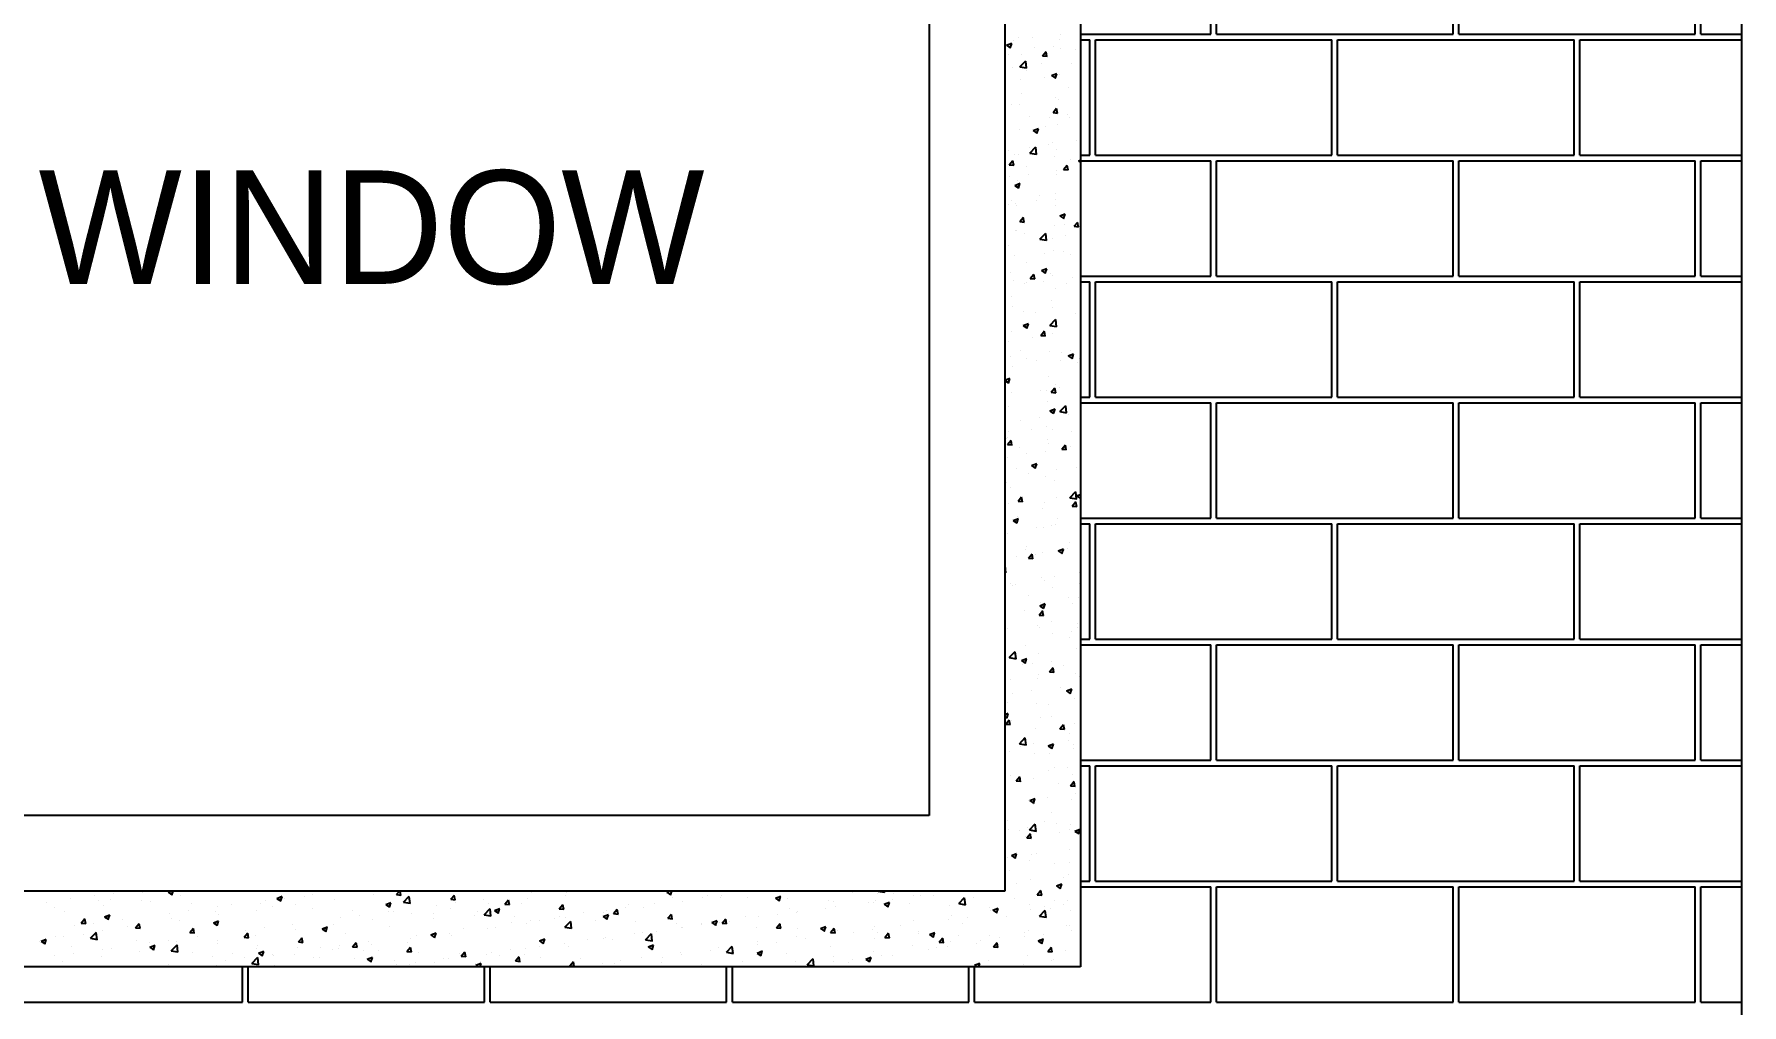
# Model space of a CAD drawing. Header units: metres. Extents: x 3396 to 3562, y 2179 to 2331.
# Drawn here: x 3520.826 to 3525.771, y 2235.211 to 2238.023 of the extents above; entities that cross this region are included whole.
import ezdxf

# ---------------------------------------------------------------- set-up
doc = ezdxf.new("R2010")
doc.units = ezdxf.units.M
doc.styles.add('Romantic', font='GOTHIC.TTF')

# ---------------------------------------------------------------- blocks, each defined once
blk = doc.blocks.new('A$C70167D43')
at = {"color": 0}
for p, q in [((75.77, -86.4), (75.77, 228.59)), ((-14.85, 170.31), (-14.85, 2.83)), ((-5.54, 170.31), (-5.54, -6.47)), ((-24.15, 161.01), (-24.15, 12.14)), ((-24.15, 12.14), (-154.41, 12.14)), ((-14.85, 2.83), (-163.72, 2.83)), ((-5.54, -6.47), (-173.02, -6.47))]:
    blk.add_line(p, q, dxfattribs=at)
at = {"color": 4}
for p, q in [((10.48, 108.29), (10.48, 122.48)), ((11.18, 108.29), (11.18, 122.48)), ((40.25, 108.29), (40.25, 122.48)), ((40.95, 108.29), (40.95, 122.48)), ((70.03, 108.29), (70.03, 122.48)), ((70.72, 108.29), (70.72, 122.48)), ((-5.54, 108.29), (10.48, 108.29)), ((-5.54, 107.59), (-4.41, 107.59)), ((-4.41, 93.4), (-4.41, 107.59)), ((-3.71, 107.59), (25.36, 107.59)), ((-3.71, 93.4), (-3.71, 107.59)), ((11.18, 108.29), (40.25, 108.29)), ((25.36, 93.4), (25.36, 107.59)), ((26.06, 107.59), (55.14, 107.59)), ((26.06, 93.4), (26.06, 107.59)), ((40.95, 108.29), (70.03, 108.29)), ((55.14, 93.4), (55.14, 107.59)), ((55.84, 107.59), (75.77, 107.59)), ((55.84, 93.4), (55.84, 107.59)), ((70.72, 108.29), (75.77, 108.29)), ((-5.54, 93.4), (-4.41, 93.4)), ((-5.54, 92.7), (10.48, 92.7)), ((-3.71, 93.4), (25.36, 93.4)), ((10.48, 78.51), (10.48, 92.7)), ((11.18, 92.7), (40.25, 92.7)), ((11.18, 78.51), (11.18, 92.7)), ((26.06, 93.4), (55.14, 93.4)), ((40.25, 78.51), (40.25, 92.7)), ((40.95, 92.7), (70.03, 92.7)), ((40.95, 78.51), (40.95, 92.7)), ((55.84, 93.4), (75.77, 93.4)), ((70.03, 78.51), (70.03, 92.7)), ((70.72, 92.7), (75.77, 92.7)), ((70.72, 78.51), (70.72, 92.7)), ((-5.54, 78.51), (10.48, 78.51)), ((-5.54, 77.82), (-4.41, 77.82)), ((-4.41, 63.63), (-4.41, 77.82)), ((-3.71, 77.82), (25.36, 77.82)), ((-3.71, 63.63), (-3.71, 77.82)), ((11.18, 78.51), (40.25, 78.51)), ((25.36, 63.63), (25.36, 77.82)), ((26.06, 77.82), (55.14, 77.82)), ((26.06, 63.63), (26.06, 77.82)), ((40.95, 78.51), (70.03, 78.51)), ((55.14, 63.63), (55.14, 77.82)), ((55.84, 77.82), (75.77, 77.82)), ((55.84, 63.63), (55.84, 77.82)), ((70.72, 78.51), (75.77, 78.51)), ((-5.54, 63.63), (-4.41, 63.63)), ((-3.71, 63.63), (25.36, 63.63)), ((26.06, 63.63), (55.14, 63.63)), ((55.84, 63.63), (75.77, 63.63)), ((-5.54, 62.93), (10.48, 62.93)), ((10.48, 48.74), (10.48, 62.93)), ((11.18, 62.93), (40.25, 62.93)), ((11.18, 48.74), (11.18, 62.93)), ((40.25, 48.74), (40.25, 62.93)), ((40.95, 62.93), (70.03, 62.93)), ((40.95, 48.74), (40.95, 62.93)), ((70.03, 48.74), (70.03, 62.93)), ((70.72, 62.93), (75.77, 62.93)), ((70.72, 48.74), (70.72, 62.93)), ((-5.54, 48.74), (10.48, 48.74)), ((11.18, 48.74), (40.25, 48.74)), ((40.95, 48.74), (70.03, 48.74)), ((70.72, 48.74), (75.77, 48.74)), ((-5.54, 48.04), (-4.41, 48.04)), ((-4.41, 33.85), (-4.41, 48.04)), ((-3.71, 48.04), (25.36, 48.04)), ((-3.71, 33.85), (-3.71, 48.04)), ((25.36, 33.85), (25.36, 48.04)), ((26.06, 48.04), (55.14, 48.04)), ((26.06, 33.85), (26.06, 48.04)), ((55.14, 33.85), (55.14, 48.04)), ((55.84, 48.04), (75.77, 48.04)), ((55.84, 33.85), (55.84, 48.04)), ((-5.54, 33.85), (-4.41, 33.85)), ((-3.71, 33.85), (25.36, 33.85)), ((26.06, 33.85), (55.14, 33.85)), ((55.84, 33.85), (75.77, 33.85)), ((-5.54, 33.15), (10.48, 33.15)), ((10.48, 18.96), (10.48, 33.15)), ((11.18, 18.96), (11.18, 33.15)), ((11.18, 33.15), (40.25, 33.15)), ((40.25, 18.96), (40.25, 33.15)), ((40.95, 18.96), (40.95, 33.15)), ((40.95, 33.15), (70.03, 33.15)), ((70.03, 18.96), (70.03, 33.15)), ((70.72, 18.96), (70.72, 33.15)), ((70.72, 33.15), (75.77, 33.15)), ((-5.54, 18.96), (10.48, 18.96)), ((11.18, 18.96), (40.25, 18.96)), ((40.95, 18.96), (70.03, 18.96)), ((70.72, 18.96), (75.77, 18.96)), ((-5.54, 18.27), (-4.41, 18.27)), ((-4.41, 4.08), (-4.41, 18.27)), ((-3.71, 18.27), (25.36, 18.27)), ((-3.71, 4.08), (-3.71, 18.27)), ((25.36, 4.08), (25.36, 18.27)), ((26.06, 18.27), (55.14, 18.27)), ((26.06, 4.08), (26.06, 18.27)), ((55.14, 4.08), (55.14, 18.27)), ((55.84, 18.27), (75.77, 18.27)), ((55.84, 4.08), (55.84, 18.27)), ((-5.54, 4.08), (-4.41, 4.08)), ((-5.54, 3.38), (10.48, 3.38)), ((-3.71, 4.08), (25.36, 4.08)), ((10.48, -10.81), (10.48, 3.38)), ((11.18, 3.38), (40.25, 3.38)), ((11.18, -10.81), (11.18, 3.38)), ((26.06, 4.08), (55.14, 4.08)), ((40.25, -10.81), (40.25, 3.38)), ((40.95, 3.38), (70.03, 3.38)), ((40.95, -10.81), (40.95, 3.38)), ((55.84, 4.08), (75.77, 4.08)), ((70.03, -10.81), (70.03, 3.38)), ((70.72, 3.38), (75.77, 3.38)), ((70.72, -10.81), (70.72, 3.38)), ((-108.62, -10.81), (-108.62, -6.47)), ((-107.92, -10.81), (-107.92, -6.47)), ((-78.85, -10.81), (-78.85, -6.47)), ((-78.15, -10.81), (-78.15, -6.47)), ((-49.07, -10.81), (-49.07, -6.47)), ((-48.37, -10.81), (-48.37, -6.47)), ((-19.3, -10.81), (-19.3, -6.47)), ((-18.6, -10.81), (-18.6, -6.47)), ((-137.7, -10.81), (-108.62, -10.81)), ((-107.92, -10.81), (-78.85, -10.81)), ((-78.15, -10.81), (-49.07, -10.81)), ((-48.37, -10.81), (-19.3, -10.81)), ((-18.6, -10.81), (10.48, -10.81)), ((11.18, -10.81), (40.25, -10.81)), ((40.95, -10.81), (70.03, -10.81)), ((70.72, -10.81), (75.77, -10.81))]:
    blk.add_line(p, q, dxfattribs=at)
at = {"color": 2}
for p, q in [((-14.67, 106.92), (-14.01, 107.17)), ((-14.21, 106.56), (-14.02, 107.13)), ((-13.82, 107.52), (-13.82, 107.52)), ((-13.15, 107.88), (-13.15, 107.88)), ((-11.49, 107.82), (-11.49, 107.82)), ((-8.18, 107.67), (-8.18, 107.67)), ((-7.97, 108.29), (-7.97, 108.29)), ((-14.67, 106.92), (-14.2, 106.61)), ((-14.37, 105.81), (-14.37, 105.81)), ((-13.02, 104.25), (-12.29, 105.01)), ((-12.78, 105.81), (-12.78, 105.81)), ((-11.19, 106.63), (-11.19, 106.63)), ((-10.23, 105.63), (-9.78, 106.17)), ((-10.23, 105.63), (-9.67, 105.58)), ((-9.68, 105.54), (-9.78, 106.12)), ((-8.94, 106.75), (-8.94, 106.75)), ((-8, 106.46), (-8, 106.46)), ((-6.22, 106.42), (-6.22, 106.42)), ((-13.94, 104.15), (-13.94, 104.15)), ((-13.02, 104.25), (-12.19, 104.13)), ((-12.2, 104.09), (-12.3, 104.97)), ((-12.14, 103.77), (-12.14, 103.77)), ((-10.41, 104.62), (-10.41, 104.62)), ((-10.03, 102.94), (-10.03, 102.94)), ((-9.11, 103.18), (-8.46, 103.43)), ((-9.11, 103.18), (-8.65, 102.86)), ((-8.66, 102.82), (-8.47, 103.38)), ((-8.11, 103.36), (-8.11, 103.36)), ((-6.71, 104.7), (-6.71, 104.7)), ((-12.89, 102.71), (-12.89, 102.71)), ((-12.86, 100.95), (-12.86, 100.95)), ((-6.99, 101.72), (-6.99, 101.72)), ((-14.01, 99.58), (-14.01, 99.58)), ((-13, 99.61), (-13, 99.61)), ((-8.93, 98.63), (-8.49, 99.17)), ((-8.59, 100.51), (-8.59, 100.51)), ((-8.39, 98.54), (-8.49, 99.12)), ((-8.22, 100.27), (-8.22, 100.27)), ((-11.84, 98.19), (-11.84, 98.19)), ((-11.38, 96.43), (-10.72, 96.68)), ((-10.92, 96.07), (-10.73, 96.63)), ((-9.88, 96.94), (-9.88, 96.94)), ((-9.43, 98.05), (-9.43, 98.05)), ((-8.93, 98.63), (-8.38, 98.58)), ((-8.34, 97.17), (-8.34, 97.17)), ((-7.1, 98.36), (-7.1, 98.36)), ((-6.88, 97.98), (-6.88, 97.98)), ((-13.11, 96.51), (-13.11, 96.51)), ((-11.38, 96.43), (-10.91, 96.12)), ((-9.55, 94.69), (-9.55, 94.69)), ((-8.97, 94.96), (-8.97, 94.96)), ((-6.03, 95.15), (-6.03, 95.15)), ((-14.4, 94.03), (-14.4, 94.03)), ((-14.32, 92.22), (-13.87, 92.75)), ((-13.77, 92.12), (-13.88, 92.71)), ((-13.69, 93.46), (-13.69, 93.46)), ((-13.23, 93.42), (-13.23, 93.42)), ((-11.88, 94.38), (-11.88, 94.38)), ((-11.79, 93.65), (-11.06, 94.41)), ((-11.79, 93.65), (-10.96, 93.52)), ((-10.97, 93.49), (-11.07, 94.37)), ((-8.73, 93.25), (-8.73, 93.25)), ((-8.45, 94.07), (-8.45, 94.07)), ((-6.74, 92.92), (-6.74, 92.92)), ((-5.82, 92.68), (-5.54, 92.79)), ((-5.82, 92.68), (-5.54, 92.49)), ((-14.33, 90.71), (-14.33, 90.71)), ((-14.32, 92.22), (-13.76, 92.17)), ((-13.34, 90.32), (-13.34, 90.32)), ((-12.17, 91.99), (-12.17, 91.99)), ((-12, 91.02), (-12, 91.02)), ((-8.56, 90.97), (-8.56, 90.97)), ((-8.48, 91.48), (-8.48, 91.48)), ((-7.64, 91.63), (-7.19, 92.17)), ((-7.64, 91.63), (-7.09, 91.59)), ((-7.09, 91.54), (-7.2, 92.12)), ((-13.64, 89.68), (-12.99, 89.93)), ((-13.64, 89.68), (-13.18, 89.37)), ((-13.18, 89.32), (-13, 89.89)), ((-10.54, 88.49), (-10.54, 88.49)), ((-8.61, 88.73), (-8.61, 88.73)), ((-5.57, 88.28), (-5.57, 88.28)), ((-14.45, 87.35), (-14.45, 87.35)), ((-14.04, 87.8), (-14.04, 87.8)), ((-13.54, 87.45), (-13.54, 87.45)), ((-13.45, 87.22), (-13.45, 87.22)), ((-10.92, 87.81), (-10.92, 87.81)), ((-8.68, 87.88), (-8.68, 87.88)), ((-8.58, 87.24), (-8.58, 87.24)), ((-8.09, 85.94), (-7.43, 86.19)), ((-7.63, 85.58), (-7.44, 86.14)), ((-13.57, 84.12), (-13.57, 84.12)), ((-13.37, 84.14), (-13.37, 84.14)), ((-13.03, 85.22), (-12.58, 85.75)), ((-13.03, 85.22), (-12.47, 85.17)), ((-12.48, 85.12), (-12.59, 85.71)), ((-8.79, 84.78), (-8.79, 84.78)), ((-8.09, 85.94), (-7.62, 85.62)), ((-7.49, 84.92), (-7.49, 84.92)), ((-6.35, 84.64), (-5.9, 85.17)), ((-6.35, 84.64), (-5.8, 84.59)), ((-5.8, 84.54), (-5.91, 85.12)), ((-14.42, 82.25), (-14.42, 82.25)), ((-12.39, 83.76), (-12.39, 83.76)), ((-10.55, 83.05), (-9.83, 83.8)), ((-10.55, 83.05), (-9.72, 82.92)), ((-9.73, 82.88), (-9.84, 83.77)), ((-9, 83.18), (-9, 83.18)), ((-7.42, 83.55), (-7.42, 83.55)), ((-13.68, 81.03), (-13.68, 81.03)), ((-12.19, 80.21), (-12.19, 80.21)), ((-9.94, 81.25), (-9.94, 81.25)), ((-8.9, 81.68), (-8.9, 81.68)), ((-7.61, 81.55), (-7.61, 81.55)), ((-6.77, 81.14), (-6.77, 81.14)), ((-14.2, 79.01), (-14.2, 79.01)), ((-13.79, 77.93), (-13.79, 77.93)), ((-12.24, 77.76), (-12.24, 77.76)), ((-11.74, 78.22), (-11.29, 78.75)), ((-11.74, 78.22), (-11.18, 78.17)), ((-11.19, 78.13), (-11.29, 78.71)), ((-10.35, 79.19), (-9.7, 79.44)), ((-10.35, 79.19), (-9.89, 78.88)), ((-10.06, 77.88), (-10.06, 77.88)), ((-9.89, 78.83), (-9.71, 79.39)), ((-9.24, 78.8), (-9.24, 78.8)), ((-9.02, 78.58), (-9.02, 78.58)), ((-6.54, 78.35), (-6.54, 78.35)), ((-14.07, 76.02), (-14.07, 76.02)), ((-12.39, 77.58), (-12.39, 77.58)), ((-8.64, 76.95), (-8.64, 76.95)), ((-7.27, 77.55), (-7.27, 77.55)), ((-14.84, 73.91), (-14.84, 73.91)), ((-13.91, 74.83), (-13.91, 74.83)), ((-12.51, 74.21), (-12.51, 74.21)), ((-11.09, 74.07), (-11.09, 74.07)), ((-9.13, 75.49), (-9.13, 75.49)), ((-8.98, 74.68), (-8.98, 74.68)), ((-6.12, 73.86), (-6.12, 73.86)), ((-14.02, 71.73), (-14.02, 71.73)), ((-12.61, 72.44), (-11.96, 72.69)), ((-12.61, 72.44), (-12.15, 72.13)), ((-12.16, 72.08), (-11.97, 72.65)), ((-10.44, 71.22), (-10, 71.76)), ((-9.9, 71.13), (-10, 71.71)), ((-9.32, 72.44), (-8.59, 73.2)), ((-9.32, 72.44), (-8.49, 72.31)), ((-9.24, 72.39), (-9.24, 72.39)), ((-9.03, 71.4), (-9.03, 71.4)), ((-8.5, 72.28), (-8.6, 73.16)), ((-5.56, 71.78), (-5.56, 71.78)), ((-14.45, 70.47), (-14.45, 70.47)), ((-12.9, 69.32), (-12.9, 69.32)), ((-11.43, 71.01), (-11.43, 71.01)), ((-10.44, 71.22), (-9.89, 71.17)), ((-6.8, 69.36), (-6.8, 69.36)), ((-14.13, 68.64), (-14.13, 68.64)), ((-13.88, 67.34), (-13.88, 67.34)), ((-12.22, 68.42), (-12.22, 68.42)), ((-10.94, 68.07), (-10.94, 68.07)), ((-9.36, 69.29), (-9.36, 69.29)), ((-8, 68.11), (-8, 68.11)), ((-7.93, 69.11), (-7.93, 69.11)), ((-7.06, 68.7), (-6.41, 68.95)), ((-7.06, 68.7), (-6.6, 68.38)), ((-6.6, 68.34), (-6.42, 68.9)), ((-5.97, 67.86), (-5.97, 67.86)), ((-5.67, 68.42), (-5.67, 68.42)), ((-14.85, 65.71), (-14.23, 65.94)), ((-14.85, 65.67), (-14.41, 65.38)), ((-14.42, 65.34), (-14.23, 65.9)), ((-14.25, 65.54), (-14.25, 65.54)), ((-9.47, 66.19), (-9.47, 66.19)), ((-8.67, 65.17), (-8.67, 65.17)), ((-14.75, 64.59), (-14.75, 64.59)), ((-14.09, 64.24), (-14.09, 64.24)), ((-10.45, 64.44), (-10.45, 64.44)), ((-9.78, 64.38), (-9.78, 64.38)), ((-9.58, 63.1), (-9.58, 63.1)), ((-9.15, 64.22), (-8.7, 64.76)), ((-9.15, 64.22), (-8.6, 64.17)), ((-8.6, 64.13), (-8.71, 64.71)), ((-8.12, 64.75), (-8.12, 64.75)), ((-14.36, 62.44), (-14.36, 62.44)), ((-10.57, 61.08), (-10.57, 61.08)), ((-9.32, 61.95), (-8.67, 62.2)), ((-9.32, 61.95), (-8.86, 61.64)), ((-8.87, 61.59), (-8.68, 62.15)), ((-8.08, 61.84), (-7.36, 62.59)), ((-8.08, 61.84), (-7.26, 61.71)), ((-7.27, 61.67), (-7.37, 62.56)), ((-7.05, 61.54), (-7.05, 61.54)), ((-14.47, 59.34), (-14.47, 59.34)), ((-12.9, 60.77), (-12.9, 60.77)), ((-11.59, 59.62), (-11.59, 59.62)), ((-9.7, 60), (-9.7, 60)), ((-9.05, 59.62), (-9.05, 59.62)), ((-6.63, 59.41), (-6.63, 59.41)), ((-14.6, 58.58), (-14.6, 58.58)), ((-14.54, 57.81), (-14.09, 58.34)), ((-14.54, 57.81), (-13.98, 57.76)), ((-14.48, 58.68), (-14.48, 58.68)), ((-13.99, 57.71), (-14.09, 58.3)), ((-13.02, 57.41), (-13.02, 57.41)), ((-9.81, 56.9), (-9.81, 56.9)), ((-9.63, 58.37), (-9.63, 58.37)), ((-9.49, 57.87), (-9.49, 57.87)), ((-7.86, 57.22), (-7.41, 57.76)), ((-7.86, 57.22), (-7.31, 57.18)), ((-7.31, 57.13), (-7.42, 57.71)), ((-6.82, 57.57), (-6.82, 57.57)), ((-14.59, 56.25), (-14.59, 56.25)), ((-13.45, 54.89), (-13.45, 54.89)), ((-12.25, 56.64), (-12.25, 56.64)), ((-11.59, 55.2), (-10.94, 55.45)), ((-11.59, 55.2), (-11.12, 54.89)), ((-11.13, 54.84), (-10.94, 55.41)), ((-8.48, 54.68), (-8.48, 54.68)), ((-6.07, 54.98), (-6.07, 54.98)), ((-14.7, 53.15), (-14.7, 53.15)), ((-11.94, 54.2), (-11.94, 54.2)), ((-9.92, 53.8), (-9.92, 53.8)), ((-8.7, 53.39), (-8.7, 53.39)), ((-14.39, 50.53), (-14.39, 50.53)), ((-14.12, 52.45), (-14.12, 52.45)), ((-13.24, 50.81), (-12.8, 51.34)), ((-13.24, 50.81), (-12.69, 50.76)), ((-12.7, 50.71), (-12.8, 51.3)), ((-10.03, 50.71), (-10.03, 50.71)), ((-8.51, 51.31), (-8.51, 51.31)), ((-6.85, 51.23), (-6.13, 51.99)), ((-6.85, 51.23), (-6.02, 51.11)), ((-6.57, 50.22), (-6.12, 50.76)), ((-6.18, 51.61), (-6.18, 51.61)), ((-6.03, 51.07), (-6.13, 51.95)), ((-6.02, 50.13), (-6.13, 50.71)), ((-6.03, 51.46), (-5.54, 51.64)), ((-6.03, 51.46), (-5.57, 51.14)), ((-5.58, 51.1), (-5.54, 51.21)), ((-14.81, 50.05), (-14.81, 50.05)), ((-13.85, 48.45), (-13.2, 48.7)), ((-13.85, 48.45), (-13.39, 48.14)), ((-13.4, 48.1), (-13.21, 48.66)), ((-13.3, 48.89), (-13.3, 48.89)), ((-10.29, 49.93), (-10.29, 49.93)), ((-8.33, 48.68), (-8.33, 48.68)), ((-6.57, 50.22), (-6.01, 50.18)), ((-14.51, 46.9), (-14.51, 46.9)), ((-10.96, 47.64), (-10.96, 47.64)), ((-10.15, 47.61), (-10.15, 47.61)), ((-9.08, 47.83), (-9.08, 47.83)), ((-8.63, 47.94), (-8.63, 47.94)), ((-12.28, 44.86), (-12.28, 44.86)), ((-12.14, 45.2), (-12.14, 45.2)), ((-11.95, 43.81), (-11.51, 44.34)), ((-11.41, 43.72), (-11.51, 44.3)), ((-11.08, 44.27), (-11.08, 44.27)), ((-10.26, 44.51), (-10.26, 44.51)), ((-8.3, 44.71), (-7.65, 44.96)), ((-8.3, 44.71), (-7.83, 44.4)), ((-7.84, 44.35), (-7.65, 44.91)), ((-7.56, 44.74), (-7.56, 44.74)), ((-7.17, 44.99), (-7.17, 44.99)), ((-6.85, 45.79), (-6.85, 45.79)), ((-5.56, 45.11), (-5.56, 45.11)), ((-14.85, 42.9), (-14.82, 42.93)), ((-14.85, 42.06), (-14.72, 42.04)), ((-14.73, 42.01), (-14.83, 42.89)), ((-13.41, 43.97), (-13.41, 43.97)), ((-11.95, 43.81), (-11.4, 43.76)), ((-5.67, 42.01), (-5.67, 42.01)), ((-14.15, 40.67), (-14.15, 40.67)), ((-13.95, 40.44), (-13.95, 40.44)), ((-13.53, 40.6), (-13.53, 40.6)), ((-10.37, 41.41), (-10.37, 41.41)), ((-10, 41.07), (-10, 41.07)), ((-8.99, 40.23), (-8.99, 40.23)), ((-8.72, 41.6), (-8.72, 41.6)), ((-5.62, 40.63), (-5.54, 40.71)), ((-5.62, 40.63), (-5.54, 40.62)), ((-11.99, 39.19), (-11.99, 39.19)), ((-10.56, 37.96), (-9.91, 38.21)), ((-10.56, 37.96), (-10.1, 37.65)), ((-10.49, 38.32), (-10.49, 38.32)), ((-10.11, 37.6), (-9.92, 38.16)), ((-7.03, 38.98), (-7.03, 38.98)), ((-6.57, 38.17), (-6.57, 38.17)), ((-5.79, 38.91), (-5.79, 38.91)), ((-12.45, 37.4), (-12.45, 37.4)), ((-10.66, 36.81), (-10.21, 37.35)), ((-10.66, 36.81), (-10.11, 36.76)), ((-10.11, 36.72), (-10.22, 37.3)), ((-9.11, 36.05), (-9.11, 36.05)), ((-5.9, 35.82), (-5.9, 35.82)), ((-14.53, 35.12), (-14.53, 35.12)), ((-10.84, 35.5), (-10.84, 35.5)), ((-10.6, 35.22), (-10.6, 35.22)), ((-9.02, 34.5), (-9.02, 34.5)), ((-6.88, 34.01), (-6.88, 34.01)), ((-6.69, 34.81), (-6.69, 34.81)), ((-5.87, 35.29), (-5.87, 35.29)), ((-14.31, 31.57), (-13.59, 32.32)), ((-14.31, 31.57), (-13.49, 31.44)), ((-13.49, 31.4), (-13.6, 32.29)), ((-12.3, 33.08), (-12.3, 33.08)), ((-10.71, 32.12), (-10.71, 32.12)), ((-6.01, 32.72), (-6.01, 32.72)), ((-5.62, 31.6), (-5.62, 31.6)), ((-12.83, 31.21), (-12.17, 31.46)), ((-12.83, 31.21), (-12.36, 30.9)), ((-12.65, 30.75), (-12.65, 30.75)), ((-12.37, 30.86), (-12.18, 31.42)), ((-11.47, 30.83), (-11.47, 30.83)), ((-10.69, 29.5), (-10.69, 29.5)), ((-9.37, 29.81), (-8.92, 30.35)), ((-9.37, 29.81), (-8.82, 29.76)), ((-9.14, 31.14), (-9.14, 31.14)), ((-8.82, 29.72), (-8.93, 30.3)), ((-8.75, 29.82), (-8.75, 29.82)), ((-7.68, 30.54), (-7.68, 30.54)), ((-6.13, 29.62), (-6.13, 29.62)), ((-14.18, 28.89), (-14.18, 28.89)), ((-11.59, 27.47), (-11.59, 27.47)), ((-10.83, 29.03), (-10.83, 29.03)), ((-8.06, 27.93), (-8.06, 27.93)), ((-7.27, 27.47), (-6.62, 27.72)), ((-7.27, 27.47), (-6.81, 27.16)), ((-6.82, 27.11), (-6.63, 27.67)), ((-5.72, 29.29), (-5.72, 29.29)), ((-14.5, 26.02), (-14.5, 26.02)), ((-13.92, 27.16), (-13.92, 27.16)), ((-10.94, 25.93), (-10.94, 25.93)), ((-9.53, 25.81), (-9.53, 25.81)), ((-6.24, 26.52), (-6.24, 26.52)), ((-14.85, 24.56), (-14.44, 24.72)), ((-14.85, 24.3), (-14.63, 24.15)), ((-14.75, 23.4), (-14.31, 23.93)), ((-14.75, 23.4), (-14.2, 23.35)), ((-14.63, 24.11), (-14.45, 24.67)), ((-14.56, 23.34), (-14.56, 23.34)), ((-14.21, 23.3), (-14.31, 23.89)), ((-14.04, 23.8), (-14.04, 23.8)), ((-10.51, 24.26), (-10.51, 24.26)), ((-9.13, 24.27), (-9.13, 24.27)), ((-8.08, 22.81), (-7.63, 23.35)), ((-7.53, 22.72), (-7.64, 23.3)), ((-6.35, 23.43), (-6.35, 23.43)), ((-13.08, 20.96), (-12.36, 21.72)), ((-12.26, 20.8), (-12.36, 21.68)), ((-12.33, 21.3), (-12.33, 21.3)), ((-11.35, 21.06), (-11.35, 21.06)), ((-11.05, 22.83), (-11.05, 22.83)), ((-8.08, 22.81), (-7.52, 22.76)), ((-7.08, 21.37), (-7.08, 21.37)), ((-6.91, 22.23), (-6.91, 22.23)), ((-14.35, 20.02), (-14.35, 20.02)), ((-13.08, 20.96), (-12.25, 20.84)), ((-12.96, 20.59), (-12.96, 20.59)), ((-11.17, 19.73), (-11.17, 19.73)), ((-9.54, 20.72), (-8.88, 20.97)), ((-9.54, 20.72), (-9.07, 20.41)), ((-9.38, 19.81), (-9.38, 19.81)), ((-9.08, 20.36), (-8.89, 20.92)), ((-6.47, 20.33), (-6.47, 20.33)), ((-6.38, 20.85), (-6.38, 20.85)), ((-14.2, 17.11), (-14.2, 17.11)), ((-13.46, 16.4), (-13.01, 16.93)), ((-12.92, 16.3), (-13.02, 16.89)), ((-9.53, 17.7), (-9.53, 17.7)), ((-8.78, 18.04), (-8.78, 18.04)), ((-7.2, 18), (-7.2, 18)), ((-6.58, 17.23), (-6.58, 17.23)), ((-13.46, 16.4), (-12.91, 16.35)), ((-13.2, 16.33), (-13.2, 16.33)), ((-11.28, 16.64), (-11.28, 16.64)), ((-8.23, 16.12), (-8.23, 16.12)), ((-6.79, 15.81), (-6.34, 16.35)), ((-6.79, 15.81), (-6.23, 15.77)), ((-6.24, 15.72), (-6.35, 16.3)), ((-6.13, 14.8), (-6.13, 14.8)), ((-11.98, 14.03), (-11.98, 14.03)), ((-11.8, 13.97), (-11.15, 14.22)), ((-11.8, 13.97), (-11.34, 13.66)), ((-11.39, 13.54), (-11.39, 13.54)), ((-11.34, 13.61), (-11.16, 14.18)), ((-9.65, 14.33), (-9.65, 14.33)), ((-6.69, 14.13), (-6.69, 14.13)), ((-14.59, 11.56), (-14.59, 11.56)), ((-12.1, 10.66), (-12.1, 10.66)), ((-11.85, 10.36), (-11.12, 11.12)), ((-11.03, 10.19), (-11.13, 11.08)), ((-10.04, 11.36), (-10.04, 11.36)), ((-9.16, 12.49), (-9.16, 12.49)), ((-8.57, 11.13), (-8.57, 11.13)), ((-6.81, 11.04), (-6.81, 11.04)), ((-14.43, 10.36), (-14.43, 10.36)), ((-13.05, 10.32), (-13.05, 10.32)), ((-12.36, 9.51), (-12.36, 9.51)), ((-12.17, 9.4), (-11.72, 9.93)), ((-12.17, 9.4), (-11.62, 9.35)), ((-11.85, 10.36), (-11.02, 10.23)), ((-11.62, 9.31), (-11.73, 9.89)), ((-11.51, 10.44), (-11.51, 10.44)), ((-8.08, 10.11), (-8.08, 10.11)), ((-6.93, 10.44), (-6.93, 10.44)), ((-6.25, 10.23), (-5.59, 10.48)), ((-6.25, 10.23), (-5.78, 9.91)), ((-5.79, 9.87), (-5.6, 10.43)), ((-14.55, 6.99), (-14.55, 6.99)), ((-14.06, 7.23), (-13.41, 7.48)), ((-14.06, 7.23), (-13.6, 6.91)), ((-13.61, 6.87), (-13.42, 7.43)), ((-11.89, 6.63), (-11.89, 6.63)), ((-11.62, 7.34), (-11.62, 7.34)), ((-11.02, 7.46), (-11.02, 7.46)), ((-6.93, 6.42), (-6.93, 6.42)), ((-6.92, 7.94), (-6.92, 7.94)), ((-14.23, 5.33), (-14.23, 5.33)), ((-11.73, 4.25), (-11.73, 4.25)), ((-8.81, 6.26), (-8.81, 6.26)), ((-7.59, 4.56), (-7.59, 4.56)), ((-7.03, 4.84), (-7.03, 4.84)), ((-126.83, 2.25), (-126.83, 2.25)), ((-124.5, 2.56), (-124.5, 2.56)), ((-120.86, 2.67), (-120.86, 2.67)), ((-117.75, 2.69), (-117.38, 2.83)), ((-117.75, 2.69), (-117.28, 2.38)), ((-117.29, 2.34), (-117.13, 2.83)), ((-116.22, 2.34), (-116.22, 2.34)), ((-104.38, 1.95), (-103.72, 2.2)), ((-103.92, 1.59), (-103.73, 2.15)), ((-101.02, 2.2), (-101.02, 2.2)), ((-99.96, 2.44), (-99.96, 2.44)), ((-92.55, 2.44), (-92.55, 2.44)), ((-89.68, 2.41), (-89.32, 2.83)), ((-89.68, 2.41), (-89.12, 2.36)), ((-89.13, 2.31), (-89.22, 2.83)), ((-88.82, 1.47), (-88.1, 2.23)), ((-88, 1.31), (-88.1, 2.19)), ((-83, 1.83), (-82.55, 2.36)), ((-82.45, 1.73), (-82.56, 2.31)), ((-73.07, 2.64), (-73.07, 2.64)), ((-68.85, 2.24), (-68.85, 2.24)), ((-68.74, 2.65), (-68.74, 2.65)), ((-61.41, 2.73), (-61.41, 2.73)), ((-56.45, 2.52), (-56.45, 2.52)), ((-56.44, 2.71), (-56.13, 2.83)), ((-56.44, 2.71), (-55.98, 2.4)), ((-55.99, 2.36), (-55.83, 2.83)), ((-51.48, 2.31), (-51.48, 2.31)), ((-49.73, 2.36), (-49.73, 2.36)), ((-46.21, 2.82), (-46.21, 2.82)), ((-45.02, 2.79), (-45.02, 2.79)), ((-43.07, 1.97), (-42.42, 2.22)), ((-42.62, 1.61), (-42.43, 2.17)), ((-33.57, 2.72), (-33.57, 2.72)), ((-30.51, 2.53), (-30.51, 2.53)), ((-30.45, 2.83), (-29.65, 2.71)), ((-29.65, 2.67), (-29.67, 2.83)), ((-28.61, 2.51), (-28.61, 2.51)), ((-26.04, 2.3), (-26.04, 2.3)), ((-25.2, 2.24), (-25.2, 2.24)), ((-23.64, 2.3), (-23.64, 2.3)), ((-13.47, 3.79), (-13.47, 3.79)), ((-10.88, 2.4), (-10.43, 2.94)), ((-10.88, 2.4), (-10.33, 2.35)), ((-10.33, 2.31), (-10.44, 2.89)), ((-8.51, 3.48), (-7.86, 3.73)), ((-8.51, 3.48), (-8.05, 3.17)), ((-8.05, 3.12), (-7.87, 3.68)), ((-132.7, 1.48), (-132.7, 1.48)), ((-131.71, 0.8), (-131.71, 0.8)), ((-130.53, 0.39), (-130.53, 0.39)), ((-129.8, 1.97), (-129.8, 1.97)), ((-126.28, 1.73), (-126.28, 1.73)), ((-125.76, 1.05), (-125.76, 1.05)), ((-124.83, 1.76), (-124.83, 1.76)), ((-121.06, 1.64), (-121.06, 1.64)), ((-119.86, 1.55), (-119.86, 1.55)), ((-117.54, 0.13), (-117.54, 0.13)), ((-115.22, 0.44), (-115.22, 0.44)), ((-114.9, 1.34), (-114.9, 1.34)), ((-111.88, 0.34), (-111.88, 0.34)), ((-111.69, 0.9), (-111.69, 0.9)), ((-109.93, 1.13), (-109.93, 1.13)), ((-106.86, 0.49), (-106.86, 0.49)), ((-106.45, 1.27), (-106.45, 1.27)), ((-105.82, 1.67), (-105.82, 1.67)), ((-104.96, 0.92), (-104.96, 0.92)), ((-104.38, 1.95), (-103.91, 1.64)), ((-103.49, 1.98), (-103.49, 1.98)), ((-102.03, 1.19), (-102.03, 1.19)), ((-99.99, 0.72), (-99.99, 0.72)), ((-97.25, 1.85), (-97.25, 1.85)), ((-95.03, 0.51), (-95.03, 0.51)), ((-91, 1.2), (-90.35, 1.45)), ((-91, 1.2), (-90.54, 0.89)), ((-90.68, 0.32), (-90.68, 0.32)), ((-90.55, 0.85), (-90.36, 1.41)), ((-90.06, 0.3), (-90.06, 0.3)), ((-88.82, 1.47), (-87.99, 1.34)), ((-87.83, 0.04), (-87.83, 0.04)), ((-85.09, 0.09), (-85.09, 0.09)), ((-84.8, 1.09), (-84.8, 1.09)), ((-83.05, 0.7), (-83.05, 0.7)), ((-83, 1.83), (-82.45, 1.78)), ((-82.47, 1.4), (-82.47, 1.4)), ((-79.7, 0.38), (-79.7, 0.38)), ((-78.95, 1.86), (-78.95, 1.86)), ((-78.89, -0.07), (-78.17, 0.69)), ((-78.35, 1.29), (-78.35, 1.29)), ((-78.07, -0.23), (-78.17, 0.65)), ((-77.63, 0.46), (-76.98, 0.71)), ((-77.63, 0.46), (-77.17, 0.15)), ((-77.18, 0.1), (-76.99, 0.66)), ((-76.33, 1.24), (-75.88, 1.78)), ((-76.33, 1.24), (-75.77, 1.19)), ((-75.78, 1.15), (-75.89, 1.73)), ((-74.28, 1.31), (-74.28, 1.31)), ((-73.52, 1.99), (-73.52, 1.99)), ((-69.65, 0.66), (-69.21, 1.19)), ((-69.65, 0.66), (-69.1, 0.61)), ((-69.11, 0.56), (-69.21, 1.15)), ((-66.62, 0.2), (-66.62, 0.2)), ((-64.16, 0.15), (-64.16, 0.15)), ((-63.79, 0.51), (-63.79, 0.51)), ((-62.98, 0.07), (-62.53, 0.61)), ((-62.98, 0.07), (-62.42, 0.02)), ((-62.43, -0.02), (-62.54, 0.56)), ((-61.46, 0.82), (-61.46, 0.82)), ((-61.2, 1.13), (-61.2, 1.13)), ((-59.33, 0.84), (-59.33, 0.84)), ((-57.94, 1.28), (-57.94, 1.28)), ((-56.31, -0.51), (-55.86, 0.02)), ((-55.77, 2.06), (-55.77, 2.06)), ((-54.55, 1.5), (-54.55, 1.5)), ((-52.06, 2.05), (-52.06, 2.05)), ((-49.85, 2.09), (-49.85, 2.09)), ((-46.51, 2.1), (-46.51, 2.1)), ((-43.07, 1.97), (-42.61, 1.66)), ((-41.55, 1.89), (-41.55, 1.89)), ((-41.36, 0.67), (-41.36, 0.67)), ((-40.45, 0.24), (-40.45, 0.24)), ((-40.35, 0.35), (-40.35, 0.35)), ((-36.93, 0.7), (-36.93, 0.7)), ((-36.58, 1.68), (-36.58, 1.68)), ((-35.94, 1.6), (-35.94, 1.6)), ((-35.65, 0.94), (-35.65, 0.94)), ((-31.61, 1.47), (-31.61, 1.47)), ((-31.05, 1.47), (-31.05, 1.47)), ((-30.82, 1.64), (-30.82, 1.64)), ((-29.7, 1.22), (-29.05, 1.47)), ((-29.7, 1.22), (-29.24, 0.91)), ((-29.24, 0.87), (-29.05, 1.43)), ((-28.72, 1.78), (-28.72, 1.78)), ((-26.64, 1.26), (-26.64, 1.26)), ((-21.68, 1.05), (-21.68, 1.05)), ((-20.54, 1.3), (-19.82, 2.05)), ((-20.54, 1.3), (-19.72, 1.17)), ((-19.72, 1.13), (-19.83, 2.01)), ((-18.67, 2.09), (-18.67, 2.09)), ((-16.71, 0.84), (-16.71, 0.84)), ((-16.62, 0.49), (-16.62, 0.49)), ((-16.33, 0.48), (-15.68, 0.73)), ((-16.33, 0.48), (-15.86, 0.17)), ((-15.92, 0.12), (-15.92, 0.12)), ((-15.87, 0.12), (-15.68, 0.68)), ((-13.71, 1.88), (-13.71, 1.88)), ((-11.85, 1.15), (-11.85, 1.15)), ((-11.74, 0.63), (-11.74, 0.63)), ((-10.61, -0.24), (-9.89, 0.51)), ((-10.04, 0.89), (-10.04, 0.89)), ((-9.79, -0.41), (-9.9, 0.47)), ((-9.19, 0.7), (-9.19, 0.7)), ((-8.74, 1.67), (-8.74, 1.67)), ((-7.71, 1.2), (-7.71, 1.2)), ((-7.15, 1.74), (-7.15, 1.74)), ((-6.78, 0.42), (-6.78, 0.42)), ((-129.27, -1.42), (-129.27, -1.42)), ((-128.43, -1.09), (-127.98, -0.55)), ((-128.43, -1.09), (-127.87, -1.14)), ((-127.88, -1.18), (-127.99, -0.6)), ((-126.94, -1.11), (-126.94, -1.11)), ((-125.87, -2.05), (-125.87, -2.05)), ((-125.57, -0.31), (-124.91, -0.06)), ((-125.57, -0.31), (-125.1, -0.62)), ((-125.11, -0.67), (-124.92, -0.1)), ((-123.42, -0.65), (-123.42, -0.65)), ((-122.73, -1.52), (-122.73, -1.52)), ((-121.75, -1.67), (-121.3, -1.14)), ((-121.75, -1.67), (-121.2, -1.72)), ((-121.21, -1.77), (-121.31, -1.18)), ((-121.17, -1.45), (-121.17, -1.45)), ((-117.3, -0.59), (-117.3, -0.59)), ((-116.34, -0.76), (-116.34, -0.76)), ((-115.08, -2.25), (-114.63, -1.72)), ((-114.53, -2.35), (-114.64, -1.77)), ((-112.19, -1.05), (-111.54, -0.8)), ((-112.19, -1.05), (-111.73, -1.36)), ((-111.74, -1.41), (-111.55, -0.85)), ((-111.56, -0.1), (-111.56, -0.1)), ((-108.26, -2), (-108.26, -2)), ((-105.93, -1.69), (-105.93, -1.69)), ((-102.41, -1.23), (-102.41, -1.23)), ((-102.14, -1.91), (-102.14, -1.91)), ((-98.82, -1.8), (-98.17, -1.55)), ((-98.82, -1.8), (-98.36, -2.11)), ((-98.37, -2.16), (-98.18, -1.59)), ((-97.36, -1.25), (-97.36, -1.25)), ((-96.53, -0.45), (-96.53, -0.45)), ((-94.2, -0.15), (-94.2, -0.15)), ((-92.66, -0.65), (-92.66, -0.65)), ((-90.56, -1.48), (-90.56, -1.48)), ((-85.13, -0.55), (-85.13, -0.55)), ((-81.4, -1.81), (-81.4, -1.81)), ((-80.13, -0.12), (-80.13, -0.12)), ((-78.89, -0.07), (-78.06, -0.2)), ((-78.47, -1.8), (-78.47, -1.8)), ((-77.47, -1.66), (-77.47, -1.66)), ((-75.52, -1.03), (-75.52, -1.03)), ((-75.16, -0.33), (-75.16, -0.33)), ((-73.63, -1.11), (-73.63, -1.11)), ((-73.19, -0.73), (-73.19, -0.73)), ((-72.05, -0.73), (-72.05, -0.73)), ((-70.19, -0.54), (-70.19, -0.54)), ((-69.67, -0.26), (-69.67, -0.26)), ((-68.96, -1.61), (-68.24, -0.85)), ((-68.96, -1.61), (-68.13, -1.74)), ((-68.86, -0.45), (-68.86, -0.45)), ((-68.14, -1.77), (-68.24, -0.89)), ((-65.23, -0.75), (-65.23, -0.75)), ((-64.26, -0.29), (-63.61, -0.04)), ((-64.26, -0.29), (-63.8, -0.6)), ((-63.81, -0.64), (-63.62, -0.08)), ((-60.26, -0.96), (-60.26, -0.96)), ((-56.31, -0.51), (-55.75, -0.56)), ((-55.76, -0.61), (-55.87, -0.02)), ((-55.29, -1.17), (-55.29, -1.17)), ((-54.66, -1.6), (-54.66, -1.6)), ((-54.51, -1.62), (-54.51, -1.62)), ((-52.22, -1.19), (-52.22, -1.19)), ((-52.18, -1.31), (-52.18, -1.31)), ((-50.89, -1.03), (-50.24, -0.78)), ((-50.89, -1.03), (-50.43, -1.34)), ((-50.43, -1.39), (-50.24, -0.83)), ((-50.33, -1.38), (-50.33, -1.38)), ((-49.96, -1), (-49.96, -1)), ((-49.63, -1.09), (-49.18, -0.56)), ((-49.63, -1.09), (-49.08, -1.14)), ((-49.08, -1.19), (-49.19, -0.61)), ((-48.66, -0.84), (-48.66, -0.84)), ((-46.79, -0.26), (-46.79, -0.26)), ((-45.36, -1.59), (-45.36, -1.59)), ((-45.13, -0.31), (-45.13, -0.31)), ((-42.96, -1.68), (-42.51, -1.14)), ((-42.96, -1.68), (-42.4, -1.73)), ((-42.78, -0.07), (-42.78, -0.07)), ((-42.41, -1.77), (-42.52, -1.19)), ((-40.39, -1.8), (-40.39, -1.8)), ((-37.52, -1.78), (-36.87, -1.53)), ((-37.52, -1.78), (-37.05, -2.09)), ((-37.06, -2.14), (-36.87, -1.57)), ((-36.29, -2.26), (-35.84, -1.73)), ((-35.74, -2.36), (-35.84, -1.77)), ((-35.42, -2.01), (-35.42, -2.01)), ((-31.17, -1.89), (-31.17, -1.89)), ((-30.93, -1.46), (-30.93, -1.46)), ((-27.65, -1.43), (-27.65, -1.43)), ((-26.15, -0.8), (-26.15, -0.8)), ((-25.47, -2.09), (-25.47, -2.09)), ((-21.77, -0.65), (-21.77, -0.65)), ((-21.46, -0.2), (-21.46, -0.2)), ((-20.04, -1.16), (-20.04, -1.16)), ((-19.44, -0.35), (-19.44, -0.35)), ((-14.62, -0.23), (-14.62, -0.23)), ((-11.96, -1.95), (-11.96, -1.95)), ((-10.61, -0.24), (-9.79, -0.37)), ((-7.26, -1.35), (-7.26, -1.35)), ((-6.96, -1.34), (-6.96, -1.34)), ((-6.63, -2.01), (-6.63, -2.01)), ((-133.58, -3.38), (-133.58, -3.38)), ((-133.38, -3.31), (-132.73, -3.06)), ((-133.38, -3.31), (-132.92, -3.62)), ((-132.93, -3.67), (-132.74, -3.1)), ((-131.61, -2.78), (-131.61, -2.78)), ((-130.65, -2.7), (-130.65, -2.7)), ((-129.65, -4.03), (-129.65, -4.03)), ((-128.16, -2.45), (-128.16, -2.45)), ((-127.31, -2.97), (-126.58, -2.22)), ((-127.31, -2.97), (-126.48, -3.1)), ((-126.64, -2.99), (-126.64, -2.99)), ((-126.49, -3.14), (-126.59, -2.25)), ((-121.67, -3.2), (-121.67, -3.2)), ((-120.01, -4.05), (-119.36, -3.8)), ((-120.01, -4.05), (-119.55, -4.37)), ((-119.99, -3.54), (-119.99, -3.54)), ((-119.56, -4.41), (-119.37, -3.85)), ((-117.66, -3.23), (-117.66, -3.23)), ((-117.38, -4.51), (-116.65, -3.76)), ((-116.71, -3.41), (-116.71, -3.41)), ((-116.56, -4.68), (-116.66, -3.79)), ((-116.45, -3.85), (-116.45, -3.85)), ((-115.08, -2.25), (-114.52, -2.3)), ((-114.14, -2.77), (-114.14, -2.77)), ((-111.74, -3.62), (-111.74, -3.62)), ((-111.67, -3.2), (-111.67, -3.2)), ((-108.41, -2.84), (-107.96, -2.3)), ((-108.41, -2.84), (-107.85, -2.89)), ((-107.86, -2.93), (-107.97, -2.35)), ((-106.97, -2.6), (-106.97, -2.6)), ((-106.77, -3.83), (-106.77, -3.83)), ((-101.81, -4.04), (-101.81, -4.04)), ((-101.73, -3.42), (-101.28, -2.89)), ((-101.73, -3.42), (-101.18, -3.47)), ((-101.41, -3.35), (-101.41, -3.35)), ((-101.18, -3.52), (-101.29, -2.93)), ((-98.98, -4.12), (-98.98, -4.12)), ((-96.65, -3.82), (-96.65, -3.82)), ((-95.98, -2.42), (-95.98, -2.42)), ((-95.06, -4.01), (-94.61, -3.47)), ((-95.06, -4.01), (-94.5, -4.05)), ((-94.51, -4.1), (-94.62, -3.52)), ((-93.13, -3.35), (-93.13, -3.35)), ((-92.78, -3.75), (-92.78, -3.75)), ((-88.38, -4.59), (-87.94, -4.06)), ((-88.33, -3.53), (-88.33, -3.53)), ((-87.94, -3.05), (-87.94, -3.05)), ((-87.84, -4.68), (-87.94, -4.1)), ((-87.25, -2.58), (-87.25, -2.58)), ((-85.45, -2.54), (-84.8, -2.29)), ((-85.45, -2.54), (-84.99, -2.85)), ((-84.99, -2.9), (-84.81, -2.34)), ((-84.92, -2.27), (-84.92, -2.27)), ((-83.17, -2.4), (-83.17, -2.4)), ((-82.9, -2.6), (-82.9, -2.6)), ((-72.12, -3.93), (-72.12, -3.93)), ((-72.08, -3.29), (-71.43, -3.04)), ((-72.08, -3.29), (-71.62, -3.6)), ((-71.62, -3.65), (-71.43, -3.08)), ((-68.97, -3.55), (-68.97, -3.55)), ((-68.49, -3.99), (-68.49, -3.99)), ((-66.24, -3.16), (-66.24, -3.16)), ((-64.27, -2.95), (-64.27, -2.95)), ((-63.91, -2.85), (-63.91, -2.85)), ((-63.07, -3.06), (-63.07, -3.06)), ((-60.39, -2.39), (-60.39, -2.39)), ((-59.44, -2.25), (-59.44, -2.25)), ((-59.03, -3.15), (-58.31, -2.39)), ((-59.03, -3.15), (-58.2, -3.28)), ((-58.71, -4.03), (-58.05, -3.78)), ((-58.71, -4.03), (-58.24, -4.35)), ((-58.21, -3.31), (-58.31, -2.43)), ((-58.25, -4.39), (-58.06, -3.83)), ((-57.64, -2.13), (-57.64, -2.13)), ((-50.07, -4.1), (-50.07, -4.1)), ((-49.1, -4.69), (-48.38, -3.93)), ((-48.28, -4.85), (-48.38, -3.97)), ((-45.24, -3.4), (-45.24, -3.4)), ((-45.23, -3.74), (-45.23, -3.74)), ((-42.9, -3.43), (-42.9, -3.43)), ((-40.46, -2.75), (-40.46, -2.75)), ((-39.38, -2.97), (-39.38, -2.97)), ((-36.32, -3.95), (-36.32, -3.95)), ((-36.29, -2.26), (-35.73, -2.31)), ((-35.76, -2.15), (-35.76, -2.15)), ((-33.5, -2.2), (-33.5, -2.2)), ((-30.89, -3.02), (-30.89, -3.02)), ((-30.46, -2.22), (-30.46, -2.22)), ((-29.61, -2.85), (-29.16, -2.31)), ((-29.61, -2.85), (-29.06, -2.89)), ((-29.06, -2.94), (-29.17, -2.36)), ((-26.27, -3.9), (-26.27, -3.9)), ((-25.49, -2.43), (-25.49, -2.43)), ((-24.14, -2.52), (-23.49, -2.27)), ((-24.14, -2.52), (-23.68, -2.83)), ((-23.69, -2.88), (-23.5, -2.32)), ((-23.24, -4.13), (-23.24, -4.13)), ((-22.94, -3.43), (-22.49, -2.9)), ((-22.94, -3.43), (-22.38, -3.48)), ((-22.39, -3.52), (-22.5, -2.94)), ((-21.89, -4.02), (-21.89, -4.02)), ((-21.57, -3.3), (-21.57, -3.3)), ((-20.52, -2.64), (-20.52, -2.64)), ((-18.36, -3.55), (-18.36, -3.55)), ((-17.81, -3.2), (-17.81, -3.2)), ((-16.74, -2.6), (-16.74, -2.6)), ((-16.26, -4.01), (-15.82, -3.48)), ((-16.26, -4.01), (-15.71, -4.06)), ((-15.72, -4.11), (-15.82, -3.53)), ((-15.56, -2.85), (-15.56, -2.85)), ((-12.49, -2.78), (-12.49, -2.78)), ((-12.39, -2.27), (-12.39, -2.27)), ((-10.77, -3.27), (-10.12, -3.02)), ((-10.77, -3.27), (-10.31, -3.58)), ((-10.59, -3.06), (-10.59, -3.06)), ((-10.32, -3.63), (-10.13, -3.06)), ((-10.16, -2.47), (-10.16, -2.47)), ((-9.59, -4.6), (-9.14, -4.06)), ((-9.04, -4.69), (-9.15, -4.11)), ((-5.62, -3.27), (-5.62, -3.27)), ((-131.72, -5.09), (-131.72, -5.09)), ((-130.76, -5.8), (-130.76, -5.8)), ((-129.39, -4.78), (-129.39, -4.78)), ((-125.98, -5.15), (-125.98, -5.15)), ((-125.87, -4.31), (-125.87, -4.31)), ((-124.68, -4.24), (-124.68, -4.24)), ((-121.28, -4.55), (-121.28, -4.55)), ((-119.71, -4.45), (-119.71, -4.45)), ((-117.69, -6.14), (-117.69, -6.14)), ((-117.38, -4.51), (-116.55, -4.64)), ((-114.75, -4.66), (-114.75, -4.66)), ((-112.26, -5.21), (-112.26, -5.21)), ((-111.79, -6.3), (-111.79, -6.3)), ((-110.71, -5.67), (-110.71, -5.67)), ((-109.78, -4.87), (-109.78, -4.87)), ((-108.38, -5.36), (-108.38, -5.36)), ((-107.45, -6.05), (-106.72, -5.3)), ((-107.45, -6.05), (-106.62, -6.18)), ((-107.09, -5.7), (-107.09, -5.7)), ((-106.84, -4.28), (-106.84, -4.28)), ((-106.63, -6.22), (-106.73, -5.33)), ((-106.64, -4.8), (-105.99, -4.55)), ((-106.64, -4.8), (-106.18, -5.11)), ((-106.18, -5.16), (-106, -4.59)), ((-104.86, -4.9), (-104.86, -4.9)), ((-104.81, -5.08), (-104.81, -5.08)), ((-102.25, -5), (-102.25, -5)), ((-99.84, -5.29), (-99.84, -5.29)), ((-99.18, -5.39), (-99.18, -5.39)), ((-97.48, -4.35), (-97.48, -4.35)), ((-96.84, -4.25), (-96.84, -4.25)), ((-94.88, -5.5), (-94.88, -5.5)), ((-93.75, -4.46), (-93.75, -4.46)), ((-93.27, -5.54), (-92.62, -5.29)), ((-93.27, -5.54), (-92.8, -5.86)), ((-92.81, -5.9), (-92.62, -5.34)), ((-91.87, -4.46), (-91.87, -4.46)), ((-89.91, -5.71), (-89.91, -5.71)), ((-89.7, -6.25), (-89.7, -6.25)), ((-88.38, -4.59), (-87.83, -4.64)), ((-88.06, -6.15), (-88.06, -6.15)), ((-87.37, -5.94), (-87.37, -5.94)), ((-86.91, -4.67), (-86.91, -4.67)), ((-84.94, -5.92), (-84.94, -5.92)), ((-83.85, -5.48), (-83.85, -5.48)), ((-83.28, -5.5), (-83.28, -5.5)), ((-81.94, -4.88), (-81.94, -4.88)), ((-81.71, -5.17), (-81.26, -4.64)), ((-81.71, -5.17), (-81.15, -5.22)), ((-81.16, -5.27), (-81.27, -4.69)), ((-79.98, -6.13), (-79.98, -6.13)), ((-79.9, -6.29), (-79.24, -6.04)), ((-79.9, -6.29), (-79.63, -6.47)), ((-79.38, -6.47), (-79.25, -6.08)), ((-79.35, -5.85), (-79.35, -5.85)), ((-78.58, -4.9), (-78.58, -4.9)), ((-77.97, -4.7), (-77.97, -4.7)), ((-76.97, -5.09), (-76.97, -5.09)), ((-75.64, -4.4), (-75.64, -4.4)), ((-75.04, -5.76), (-74.59, -5.22)), ((-75.04, -5.76), (-74.48, -5.81)), ((-74.49, -5.85), (-74.6, -5.27)), ((-73.92, -4.92), (-73.92, -4.92)), ((-73.75, -4.2), (-73.75, -4.2)), ((-72, -5.3), (-72, -5.3)), ((-68.36, -6.34), (-67.91, -5.81)), ((-67.81, -6.44), (-67.92, -5.85)), ((-67.04, -5.51), (-67.04, -5.51)), ((-64.38, -6.05), (-64.38, -6.05)), ((-62.83, -6.06), (-62.83, -6.06)), ((-62.07, -5.72), (-62.07, -5.72)), ((-59.55, -5.35), (-59.55, -5.35)), ((-57.1, -5.93), (-57.1, -5.93)), ((-56.96, -5.29), (-56.96, -5.29)), ((-54.77, -4.7), (-54.77, -4.7)), ((-54.63, -4.98), (-54.63, -4.98)), ((-52.14, -6.14), (-52.14, -6.14)), ((-51.11, -4.51), (-51.11, -4.51)), ((-49.1, -4.69), (-48.27, -4.82)), ((-47.17, -5.82), (-47.17, -5.82)), ((-45.33, -4.78), (-44.68, -4.53)), ((-45.33, -4.78), (-44.87, -5.09)), ((-44.88, -5.14), (-44.69, -4.57)), ((-41.75, -4.88), (-41.75, -4.88)), ((-40.58, -5.85), (-40.58, -5.85)), ((-39.17, -6.23), (-38.45, -5.47)), ((-39.17, -6.23), (-38.34, -6.36)), ((-38.35, -6.39), (-38.45, -5.51)), ((-35.95, -5.87), (-35.95, -5.87)), ((-35.88, -5.25), (-35.88, -5.25)), ((-34.09, -6), (-34.09, -6)), ((-33.62, -5.56), (-33.62, -5.56)), ((-31.96, -5.52), (-31.31, -5.27)), ((-31.96, -5.52), (-31.5, -5.84)), ((-31.51, -5.88), (-31.32, -5.32)), ((-31.05, -4.55), (-31.05, -4.55)), ((-30.09, -5.1), (-30.09, -5.1)), ((-28.67, -5.06), (-28.67, -5.06)), ((-24.22, -4.32), (-24.22, -4.32)), ((-18.59, -6.27), (-17.94, -6.02)), ((-18.59, -6.27), (-18.29, -6.47)), ((-18.08, -6.47), (-17.95, -6.06)), ((-16.85, -5.7), (-16.85, -5.7)), ((-12.61, -6.14), (-12.61, -6.14)), ((-12.07, -5.05), (-12.07, -5.05)), ((-9.59, -4.6), (-9.03, -4.65)), ((-9.08, -5.68), (-9.08, -5.68)), ((-8.83, -5.53), (-8.83, -5.53)), ((-7.37, -4.45), (-7.37, -4.45)), ((-116.59, -6.44), (-116.59, -6.44)), ((-104.61, -6.32), (-104.61, -6.32)), ((-75.01, -6.34), (-75.01, -6.34)), ((-68.36, -6.34), (-67.81, -6.39)), ((-61.31, -6.47), (-61.24, -6.39)), ((-61.24, -6.47), (-61.25, -6.44)), ((-47.17, -6.35), (-47.17, -6.35)), ((-21.68, -6.4), (-21.68, -6.4)), ((-14.94, -6.45), (-14.94, -6.45)), ((-14.26, -6.46), (-14.26, -6.46))]:
    blk.add_line(p, q, dxfattribs=at)
at = {"color": 0, "style": 'Romantic'}
blk.add_text('WINDOW', height=13.957, dxfattribs=at).set_placement((-133.68, 77.56))

msp = doc.modelspace()

# ---------------------------------------------------------------- block references
at = {"color": 4, "xscale": 0.0235484873523179, "yscale": 0.0235484873523179, "zscale": 0.0235484873523179}
msp.add_blockref('A$C70167D43', (3523.98634, 2235.47329), dxfattribs=at)

doc.saveas('drawing.dxf')
